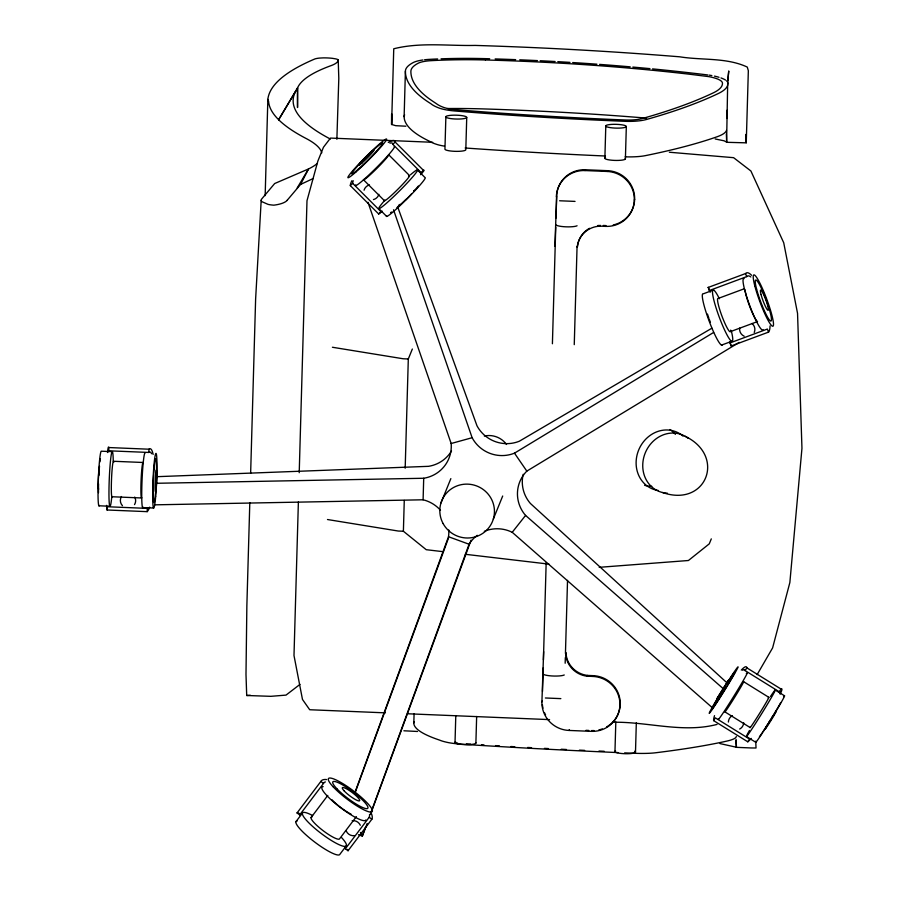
<?xml version="1.0" encoding="UTF-8"?>
<svg xmlns="http://www.w3.org/2000/svg" width="900" height="900" viewBox="0 0 900 900"><rect width="100%" height="100%" fill="white"/><g stroke="black" fill="none" stroke-linecap="round" stroke-linejoin="round"><path stroke-width="1.35" d="M321.784 152.831A389.621 55.8 2.2 0 0 305.933 138.398A911.97 130.601 2.2 0 1 278.64 119.722L297.551 87.885L297.529 107.471L297.551 87.885A595.564 85.286 2.2 0 1 330.93 65.678A125.235 17.933 2.2 0 0 338.152 60.199A12.319 1.766 2.2 0 0 335.812 58.894L332.359 58.32A10.991 1.575 2.2 0 0 323.269 57.881L319.399 58.095A19.789 2.835 2.2 0 0 314.876 58.95A1048.702 150.176 2.2 0 0 267.851 99.394L265.162 195.649M422.955 59.974A26.719 6.503 1.3 0 0 413.348 62.505A88.942 21.656 1.3 0 0 405.405 71.224L404.134 116.595A345.195 63.517 1.6 0 0 429.694 141.356A61.538 11.329 1.6 0 0 437.512 144.63A27.304 5.029 1.6 0 0 444.51 146.138M107.089 509.996L107.179 506.734L147.263 508.387L147.172 511.65L107.089 509.996A31.781 1.676 -88.9 0 1 106.56 505.373M107.978 451.912A28.463 1.496 -88.9 0 1 108.776 450.81L108.866 447.548L148.95 449.201A31.781 6.03 -86.3 0 1 153.135 454.41M151.571 453.713A28.463 5.4 -86.3 0 0 148.86 452.452L148.95 449.201M249.806 502.616L246.859 605.812L245.993 674.438L246.701 695.498L270.832 696.33L286.02 695.104L299.993 684.383M250.639 473.332L255.623 299.025L261.191 200.34M298.384 501.964L293.996 655.515L302.479 699.446L309.701 709.74L385.447 712.856M299.216 472.702L306.99 200.722L317.858 161.1L323.471 147.251L330.469 138.082L432.686 142.29M442.969 551.666L426.24 549.697L403.391 531.248L404.269 500.434M405.18 468.225L408.308 358.976L412.346 349.031M440.483 510.255A33.367 32.726 22.1 0 0 423.101 499.793L423.709 478.26A33.367 32.726 22.1 0 0 451.159 443.509L472.129 437.715A33.367 32.726 22.1 0 0 514.485 453.161L526.826 471.116A33.367 32.726 22.1 0 0 525.566 515.419L512.224 532.305A33.367 32.726 22.1 0 0 484.324 531.304M445.871 116.663L444.949 148.961A10.474 1.924 1.6 0 0 454.478 151.312A10.474 1.924 1.6 0 0 465.806 149.861L466.729 117.562A10.474 1.924 1.6 0 0 451.856 115.245A10.474 1.924 1.6 0 0 450.304 118.53A10.474 1.924 1.6 0 0 466.729 117.562M455.029 742.252L455.794 715.567M475.886 743.164L476.651 716.479M620.235 704.25L619.92 705.049A27.945 27.405 22.1 0 1 591.278 731.351L568.991 730.44A27.945 27.405 22.1 0 1 541.913 701.831L543.645 651.623M620.044 222.48A27.945 27.405 22.1 0 0 607.579 170.674L585.293 169.763A27.945 27.405 22.1 0 0 556.661 196.065L554.918 246.285L555.244 245.486M542.509 691.425L543.15 667.957M543.42 659.857L546.165 562.624M552.409 343.755L555.739 227.183M556.031 218.036L556.661 196.065M565.166 663.244L565.324 657.619M565.447 653.411L567.529 580.376M574.256 344.655L577.069 246.341M604.879 158.085L605.801 125.775M625.399 158.974L626.321 126.675A10.305 1.89 1.6 0 0 611.696 124.391A10.305 1.89 1.6 0 0 610.178 127.62A10.305 1.89 1.6 0 0 626.321 126.675M614.97 751.376L615.814 721.879M635.49 752.265L636.322 722.779M726.964 118.508L727.2 110.081M618.075 752.591A989.055 122.501 1.9 0 1 463.59 744.356A27.304 3.386 1.9 0 1 447.469 742.421A61.538 7.628 1.9 0 1 439.616 740.115A345.195 42.75 1.9 0 1 413.809 723.06L414.09 713.835M336.87 139.286L338.805 78.379L338.209 59.985M727.864 80.843L728.741 70.965L727.717 81.529L726.592 142.301L746.28 142.841L745.954 134.415L746.258 142.74L748.339 70.718L747.281 67.084C726.514 57.33 701.887 60.424 679.748 56.812C611.663 51.289 543.431 47.486 475.155 45.416C448.132 46.012 420.221 42.075 393.75 48.78L391.601 124.47L395.719 125.685L405.889 126.214M365.569 827.168L362.317 836.111L358.459 834.705M354.983 792.371L448.493 536.726A33.367 32.726 22.1 0 0 448.762 529.988M355.264 792.326L448.515 537.964M370.271 814.376L469.08 544.241A33.367 32.726 22.1 0 1 477.259 535.32M367.155 823.556L362.317 836.111L360.461 832.477M370.541 814.331L471.037 540.202M440.944 503.01L450.855 478.62M556.335 196.864A27.945 27.405 22.1 0 1 584.977 170.561L585.293 169.763M589.523 228.296A24.052 23.591 22.1 0 0 577.53 246.409L577.204 247.208A24.052 23.591 22.1 0 1 600.12 226.159L605.689 226.384A27.945 27.405 22.1 0 0 634.331 200.081A27.945 27.405 22.1 0 0 607.264 171.472L607.579 170.674M600.12 226.159L600.446 225.36M605.689 226.384L606.015 225.585L603.225 225.472M493.312 519.109L502.695 496.012M634.331 200.081L634.658 199.282M541.913 701.831L542.239 701.044M587.273 676.215L587.599 675.416A24.052 23.591 22.1 0 1 565.931 652.534L565.616 653.332A24.052 23.591 22.1 0 0 587.273 676.215L592.841 676.44A27.945 27.405 22.1 0 1 619.92 705.049M568.991 730.44L569.317 729.641M592.841 676.44L593.168 675.653L587.599 675.416M711.293 538.875L709.268 543.847L688.421 560.509L599.197 567.326M750.814 276.964A28.463 7.279 70.7 0 0 746.73 276.626L709.369 290.509L708.232 287.314L710.123 291.668M709.369 290.509L710.19 292.05M287.224 200.239L300.589 184.421L308.509 168.964A389.621 55.8 2.2 0 0 316.868 163.811M767.633 724.579C758.498 739.98 775.991 713.396 776.363 710.865M757.125 674.629L772.605 647.91L789.863 582.525L801.956 448.279L797.546 313.358L783.72 242.764L750.904 171L733.601 157.68L669.364 152.235M278.651 119.722L297.608 88.133M297.202 187.942L308.509 168.964L274.669 183.532L261.653 199.035A13.23 4.511 1.4 0 0 261.9 201.679L268.11 204.39A14.794 5.04 1.4 0 0 273.859 205.166A23.445 7.999 1.4 0 0 287.291 200.25M768.938 722.408L770.377 720.045M713.621 720.619L715.354 717.874L749.509 739.046L747.776 741.803L713.621 720.619A31.781 4.86 -59.6 0 1 714.521 715.646M742.691 670.286A28.463 4.354 -59.6 0 1 745.11 670.601L746.842 667.845L780.998 689.029A31.781 2.846 -56.8 0 1 780.165 694.192M779.827 693.326A28.463 2.542 -56.8 0 0 779.265 691.785L780.998 689.029M771.874 717.66L773.303 715.399M774.585 713.43L775.631 711.877M300.488 814.871A28.463 1.958 36.7 0 0 299.7 814.916L297.045 812.947L320.85 781.447A31.781 9.877 37.5 0 1 326.599 779.558M299.7 814.916L323.505 783.416A28.463 8.854 37.5 0 1 325.373 781.942M295.931 821.7L302.423 813.116M311.074 817.549L327.791 795.42M356.377 816.592L339.649 838.721A17.809 3.375 37.1 0 1 322.189 829.957A17.809 3.375 37.1 0 1 311.895 817.076M346.399 845.685L339.907 854.269A27.394 5.197 37.1 0 1 313.054 840.791A27.394 5.197 37.1 0 1 297.202 820.957M370.777 812.284A31.781 9.877 37.5 0 1 371.858 819.236L348.053 850.736L345.397 848.756L369.191 817.256A28.463 8.854 37.5 0 0 369.506 814.635M382.343 211.196A31.781 1.463 -43.7 0 1 378.675 213.975L350.325 185.625L352.665 183.352A28.463 5.591 -46.3 0 1 353.25 180.731M389.936 143.156A28.463 5.591 -46.3 0 1 392.816 144.326L395.156 142.054L423.495 170.393A31.781 1.463 -43.7 0 1 420.559 174.713M378.675 213.975L381.004 211.703L352.665 183.352M420.772 173.97A28.463 1.305 -43.7 0 0 421.166 172.665L423.495 170.393M514.485 453.161L713.621 332.449M526.826 471.116L739.17 342.405M711.866 328.207L519.334 441.225A33.367 32.726 22.1 0 1 476.978 425.779L397.519 206.449M246.701 695.498L250.312 695.273M300.589 184.421L313.267 178.493M708.165 287.449L745.526 273.577A31.781 8.123 70.7 0 1 751.579 275.299M713.554 290.002L703.373 293.794A27.394 3.667 69.6 0 0 709.144 321.086A27.394 3.667 69.6 0 0 722.374 344.678M744.469 288.686L718.222 298.429A17.809 2.385 69.6 0 0 721.181 313.988A17.809 2.385 69.6 0 0 730.012 331.785L757.575 321.548A17.809 2.385 69.6 0 1 750.364 308.115A17.809 2.385 69.6 0 1 745.099 289.879M721.519 345.105L731.7 341.325M768.566 332.111L767.374 329.051L730.012 342.923L731.216 345.983L768.566 332.111A31.781 8.123 70.7 0 0 770.051 325.946M717.064 724.399C682.785 733.421 647.516 721.508 612.72 722.273M417.51 731.475L403.875 730.778M156.251 476.707L428.558 466.324A33.367 32.726 22.1 0 0 451.507 450.979M156.825 483.277L423.709 478.26M154.811 504.832L423.101 499.793M575.044 201.398L559.597 200.768M560.846 698.625L545.4 697.984M584.977 170.561L607.264 171.472M408.308 358.976L403.166 358.762L332.415 347.254M108.776 450.81L148.86 452.452M112.388 451.654L101.464 451.204A27.394 1.845 -87.6 0 0 98.291 479.914A27.394 1.845 -87.6 0 0 99.427 505.418M113.546 461.272L143.111 462.488M111.904 496.744L141.469 497.97M98.933 505.777L109.856 506.239M142.627 507.589L153.551 508.039M403.391 531.248L398.25 531.034L327.488 519.525M407.891 713.779L549.574 719.617M586.024 730.327L588.814 730.451M465.289 554.288L548.989 564.131M719.966 743.58L736.459 747.248L736.076 739.339M715.23 138.971L724.117 140.816L726.705 142.144L726.345 133.987M662.558 492.525C706.241 507.791 726.356 456.176 685.249 436.32M448.493 536.726L469.08 544.241M745.11 670.601L779.265 691.785M775.192 690.008L784.496 695.779M743.602 681.671L768.803 697.309M724.95 711.911L750.139 727.549M746.482 736.526L755.786 742.309M320.85 781.447L323.505 783.416M369.191 817.256L371.858 819.236M525.566 515.419L723.499 688.905M512.224 532.305L712.26 707.636M726.48 682.38L530.415 503.483A33.367 32.726 22.1 0 1 523.192 474.289M392.816 144.326L421.166 172.665M417.319 169.864L425.048 177.593A27.394 2.126 -45 0 1 406.384 199.496A27.394 2.126 -45 0 1 386.539 215.809M409.478 175.534L388.564 154.62A17.809 1.384 -45 0 1 376.425 168.862A17.809 1.384 -45 0 1 363.532 179.46M363.611 179.888L384.525 200.79M378.945 208.721L386.674 216.45M745.526 273.577L746.73 276.626M729.765 341.854L731.216 345.983M267.874 99.394L268.594 101.396A905.67 129.69 2.2 0 0 278.651 119.722M393.525 209.779L472.129 437.715M367.988 202.32L451.159 443.509M735.919 740.711L736.346 747.337L751.106 747.956L756.023 748.001L755.741 741.15M658.384 490.522A30.904 27.596 -66.5 0 1 639.191 448.819A30.904 27.596 -66.5 0 1 683.111 436.185M669.96 429.536A30.904 27.596 -66.5 0 1 675.416 434.34M651.769 486.315A30.904 27.596 -66.5 0 1 644.58 485.303M667.316 493.166A30.566 27.304 -66.5 0 1 644.951 453.679A30.566 27.304 -66.5 0 1 688.207 438.334M484.335 436.039A21.364 20.959 22.1 0 1 506.531 444.465M295.178 92.115A907.819 130.005 2.2 0 0 328.219 137.891A430.481 61.65 2.2 0 1 330.266 139.072M545.58 714.926A27.945 27.405 22.1 0 1 544.523 712.755M542.981 708.188A27.945 27.405 22.1 0 1 542.374 704.633M593.168 675.653A27.945 27.405 22.1 0 1 606.679 726.885M602.314 728.91A27.945 27.405 22.1 0 1 598.837 729.923M594.023 730.553A27.945 27.405 22.1 0 1 591.592 730.564M564.255 674.977A10.957 2.014 1.6 0 1 551.689 675.945A10.957 2.014 1.6 0 1 542.993 673.571M618.975 223.009A27.945 27.405 22.1 0 1 613.249 224.955M597.589 225.607A24.052 23.591 22.1 0 1 599.49 225.405M577.08 225.776A10.957 2.014 1.6 0 1 565.931 226.822A10.957 2.014 1.6 0 1 555.975 224.91M122.434 505.676A7.673 7.526 22.1 0 1 121.478 496.53M134.73 497.07A7.673 7.526 22.1 0 1 134.516 504.608M149.648 507.139A31.781 6.03 -86.3 0 1 147.172 511.65M107.516 452.531A31.781 1.676 -88.9 0 1 108.866 447.548M143.123 507.218A27.394 1.845 -87.6 0 1 141.998 481.714A27.394 1.845 -87.6 0 1 145.159 453.004M155.914 488.048A21.87 1.474 -87.6 0 1 153.146 496.327A21.87 1.474 -87.6 0 1 155.138 460.271A21.87 1.474 -87.6 0 1 156.218 482.468M98.494 492.683A21.87 1.474 -87.6 0 1 98.55 483.851M98.865 475.358A21.87 1.474 -87.6 0 1 99.495 466.11M99.922 461.869A21.87 1.474 -87.6 0 1 100.373 458.764M111.746 497.272A27.394 1.845 -87.6 0 1 109.024 498.454A27.394 1.845 -87.6 0 1 110.689 458.921A27.394 1.845 -87.6 0 1 113.254 461.183M112.219 496.507A17.809 1.204 -87.6 0 1 111.589 477.608A17.809 1.204 -87.6 0 1 113.816 462.24M141.795 497.723A17.809 1.204 -87.6 0 1 141.154 478.822A17.809 1.204 -87.6 0 1 143.381 463.466M98.606 489.229A10.811 0.731 -87.6 0 1 98.359 479.014A10.811 0.731 -87.6 0 1 99.405 467.82M354.454 835.661A7.673 7.526 22.1 0 1 346.298 831.105M352.17 820.71A7.673 7.526 22.1 0 1 360.315 825.266M344.621 847.564A28.463 1.958 36.7 0 1 345.397 848.756M297.045 812.947A31.781 2.183 36.7 0 1 299.452 813.577M347.197 849.386A31.781 2.183 36.7 0 1 348.053 850.736M365.861 819.934A27.394 5.197 37.1 0 1 338.996 806.445A27.394 5.197 37.1 0 1 323.156 786.623M341.381 837.394A27.394 5.197 37.1 0 1 337.77 844.065A27.394 5.197 37.1 0 1 306.27 820.114A27.394 5.197 37.1 0 1 312.626 815.535M351.101 814.185A17.809 3.375 37.1 0 1 331.886 799.706M743.67 722.678A7.673 7.526 22.1 0 1 739.665 729.045M728.381 722.048A7.673 7.526 22.1 0 1 732.386 715.68M751.219 738.405A31.781 2.846 -56.8 0 1 747.776 741.803M741.296 670.084A31.781 4.86 -59.6 0 1 746.842 667.845M770.467 696.499A27.394 0.922 -58.2 0 1 771.829 696.758A27.394 0.922 -58.2 0 1 751.68 729.326A27.394 0.922 -58.2 0 1 749.441 730.485M783.551 696.859A27.394 0.922 -58.2 0 1 771.896 717.964A27.394 0.922 -58.2 0 1 755.82 741.791M780.761 702.529A21.87 0.731 -58.2 0 1 763.031 731.565M762.266 732.712A21.87 0.731 -58.2 0 1 759.431 736.751M726.367 684.023A27.394 0.922 -58.2 0 1 735.727 671.659A27.394 0.922 -58.2 0 1 711.754 710.201A27.394 0.922 -58.2 0 1 720.36 693.686M721.845 691.256A27.394 0.922 -58.2 0 1 725.006 686.194M728.123 681.637A21.87 0.731 -58.2 0 1 732.847 676.17A21.87 0.731 -58.2 0 1 714.69 705.375A21.87 0.731 -58.2 0 1 718.594 696.96M719.989 694.654A21.87 0.731 -58.2 0 1 722.205 691.043M722.801 690.075A21.87 0.731 -58.2 0 1 725.22 686.205M746.325 673.762A27.394 0.922 -58.2 0 1 734.67 694.867A27.394 0.922 -58.2 0 1 718.594 718.695M742.995 682.369A17.809 0.596 -58.2 0 1 735.413 696.094A17.809 0.596 -58.2 0 1 724.972 711.585M768.184 698.006A17.809 0.596 -58.2 0 1 760.613 711.72A17.809 0.596 -58.2 0 1 750.161 727.211M744.165 336.195A7.673 7.526 22.1 0 1 739.676 328.084M752.018 323.505A7.673 7.526 22.1 0 1 754.245 332.449M763.099 329.546A27.394 3.667 69.6 0 1 749.869 305.955A27.394 3.667 69.6 0 1 744.097 278.662M710.415 322.358A21.87 2.925 69.6 0 1 709.211 319.14M708.829 318.071A21.87 2.925 69.6 0 1 707.49 314.089M731.419 331.346A27.394 3.667 69.6 0 1 727.065 334.969A27.394 3.667 69.6 0 1 713.239 297.45A27.394 3.667 69.6 0 1 719.404 298.744M730.688 330.109A17.809 2.385 69.6 0 1 730.575 331.504M378.855 194.321A7.673 7.526 22.1 0 1 373.444 199.575M364.072 190.215A7.673 7.526 22.1 0 1 369.484 184.95M350.325 185.625A31.781 6.244 -46.3 0 1 351.877 180.731M388.294 142.447A31.781 6.244 -46.3 0 1 395.156 142.054M410.546 174.724A27.394 2.126 -45 0 1 412.526 177.086A27.394 2.126 -45 0 1 384.457 204.93A27.394 2.126 -45 0 1 384.941 200.138M418.41 186.019A21.87 1.699 -45 0 1 413.966 191.036M405.866 199.406A21.87 1.699 -45 0 1 396.754 207.956M391.691 211.995A21.87 1.699 -45 0 1 390.544 212.535M394.144 146.689A27.394 2.126 -45 0 1 375.48 168.604A27.394 2.126 -45 0 1 355.635 184.905M408.532 175.972A17.809 1.384 -45 0 1 398.981 188.123A17.809 1.384 -45 0 1 384.446 200.374M414.259 190.373A10.811 0.844 -45 0 1 413.798 191.138M411.469 193.939A10.811 0.844 -45 0 1 405.832 199.755M400.68 204.424A10.811 0.844 -45 0 1 399.06 205.47M399.004 205.211A10.811 0.844 -45 0 1 399.465 204.446M634.556 751.275A10.305 1.89 1.6 0 1 625.691 753.727A10.305 1.89 1.6 0 1 615.544 750.904M475.762 742.658A10.474 1.924 1.6 0 1 464.569 744.604A10.474 1.924 1.6 0 1 455.614 741.78M413.809 723.06A88.942 11.014 1.9 0 1 414.304 721.913M624.634 752.873A989.055 122.501 1.9 0 0 635.141 753.311A25.155 3.116 1.9 0 0 655.279 752.805A602.415 74.61 1.9 0 0 726.739 741.116A95.749 11.857 1.9 0 0 736.312 736.492M604.181 751.286A982.732 121.714 1.9 0 1 598.972 751.05M584.651 750.386A982.732 121.714 1.9 0 1 579.454 750.139M566.471 749.498A982.732 121.714 1.9 0 1 561.274 749.239M548.325 748.564A982.732 121.714 1.9 0 1 544.444 748.361M531.529 747.675A982.732 121.714 1.9 0 1 527.659 747.461M514.789 746.741A982.732 121.714 1.9 0 1 510.93 746.516M499.376 745.852A982.732 121.714 1.9 0 1 495.529 745.616M484.02 744.93A982.732 121.714 1.9 0 1 481.466 744.773M470.543 744.097A982.732 121.714 1.9 0 1 466.358 743.827M457.616 743.085A21.859 2.711 1.9 0 1 456.536 742.95M625.286 158.468A10.305 1.89 1.6 0 1 614.261 160.391A10.305 1.89 1.6 0 1 605.464 157.612M447.705 108.529A168.773 31.061 1.6 0 1 484.099 108.934A609.232 112.106 1.6 0 1 646.616 118.125M605.452 156.015A989.055 182.002 1.6 0 1 465.142 147.994M404.134 116.595A88.942 16.369 1.6 0 1 404.64 114.874M625.151 156.836A25.155 4.624 1.6 0 0 645.3 155.655A602.415 110.846 1.6 0 0 716.985 136.8A95.749 17.617 1.6 0 0 726.48 130.421M489.69 58.759A614.7 149.67 1.3 0 0 485.584 58.646A174.364 42.458 1.3 0 0 441.079 58.826M495.157 58.928A614.7 149.67 1.3 0 1 515.655 59.648M519.75 59.816A614.7 149.67 1.3 0 1 537.457 60.604M540.18 60.739A614.7 149.67 1.3 0 1 555.12 61.515M557.831 61.661A614.7 149.67 1.3 0 1 570.004 62.381M572.704 62.55A614.7 149.67 1.3 0 1 596.914 64.181M599.591 64.384A614.7 149.67 1.3 0 1 630.202 66.836M632.846 67.072A614.7 149.67 1.3 0 1 649.946 68.636M652.556 68.895A614.7 149.67 1.3 0 1 707.794 74.959M709.155 75.127A36.506 8.888 1.3 0 1 711.866 75.589M714.431 76.117A36.506 8.888 1.3 0 1 719.01 77.288M720.99 77.94A36.506 8.888 1.3 0 1 725.535 80.089M726.536 80.843A36.506 8.888 1.3 0 1 727.931 83.171A95.749 23.31 1.3 0 1 727.92 84.094M437.647 58.961A174.364 42.458 1.3 0 0 429.694 59.344A26.719 6.503 1.3 0 0 424.553 59.771M405.405 71.224A345.195 84.049 1.3 0 0 430.762 103.624A61.538 14.985 1.3 0 0 438.559 107.843A27.304 6.649 1.3 0 0 454.657 110.959A989.055 240.817 1.3 0 0 626.164 121.354A25.155 6.12 1.3 0 0 646.335 119.52A602.415 146.678 1.3 0 0 718.2 93.578A95.749 23.31 1.3 0 0 727.751 85.005M485.46 59.974A609.232 148.331 1.3 0 1 689.411 74.205L708.806 76.635A31.027 7.549 1.3 0 1 722.284 82.418L722.452 83.093A90.225 21.971 1.3 0 1 713.261 92.88A596.678 145.282 1.3 0 1 642.116 118.575L641.081 118.845A19.643 4.781 1.3 0 1 626.332 120.026A982.732 239.276 1.3 0 1 456.041 109.699L454.691 109.586A21.859 5.321 1.3 0 1 443.093 107.201A55.958 13.624 1.3 0 1 436.433 103.703L431.876 100.654A339.705 82.71 1.3 0 1 410.884 71.347A83.407 20.306 1.3 0 1 418.32 63.169A21.274 5.175 1.3 0 1 429.93 60.739L431.392 60.649A168.773 41.096 1.3 0 1 485.46 59.974M391.635 113.951L391.601 124.47L391.635 113.951M717.019 698.58L728.347 680.411L717.019 698.58M443.093 523.541A27.394 26.865 22.1 0 0 490.399 525.499A27.394 26.865 22.1 0 0 467.899 484.144A27.394 26.865 22.1 0 0 443.093 523.541M155.7 496.26A27.394 1.845 -87.6 0 0 156.083 453.454A27.394 1.845 -87.6 0 0 152.674 492.514A27.394 1.845 -87.6 0 0 155.7 496.26M156.263 486.923A10.811 0.731 -87.6 0 0 156.409 470.014A10.811 0.731 -87.6 0 0 155.059 485.438A10.811 0.731 -87.6 0 0 156.263 486.923M333.382 787.061A27.394 5.197 37.1 0 0 371.07 812.081A27.394 5.197 37.1 0 0 346.624 786.038A27.394 5.197 37.1 0 0 333.382 787.061M336.803 788.67A21.87 4.14 37.1 0 0 366.896 808.65A21.87 4.14 37.1 0 0 347.377 787.86A21.87 4.14 37.1 0 0 336.803 788.67M344.306 791.044A10.811 2.047 37.1 0 0 359.19 800.921A10.811 2.047 37.1 0 0 349.526 790.639A10.811 2.047 37.1 0 0 344.306 791.044M754.898 286.222A27.394 3.667 69.6 0 0 772.414 326.194A27.394 3.667 69.6 0 0 762.727 289.204A27.394 3.667 69.6 0 0 754.898 286.222M756.596 289.114A21.87 2.925 69.6 0 0 770.591 321.019A21.87 2.925 69.6 0 0 762.851 291.499A21.87 2.925 69.6 0 0 756.596 289.114M761.029 294.514A10.811 1.451 69.6 0 0 767.947 310.298A10.811 1.451 69.6 0 0 764.123 295.684A10.811 1.451 69.6 0 0 761.029 294.514M355.815 172.091A27.394 2.126 -45 0 0 386.55 139.612A27.394 2.126 -45 0 0 359.314 163.485A27.394 2.126 -45 0 0 355.815 172.091M358.121 169.335A21.87 1.699 -45 0 0 382.657 143.404A21.87 1.699 -45 0 0 360.911 162.45A21.87 1.699 -45 0 0 358.121 169.335M361.957 163.035A10.811 0.844 -45 0 0 374.085 150.21A10.811 0.844 -45 0 0 363.33 159.626A10.811 0.844 -45 0 0 361.957 163.035"/></g></svg>
